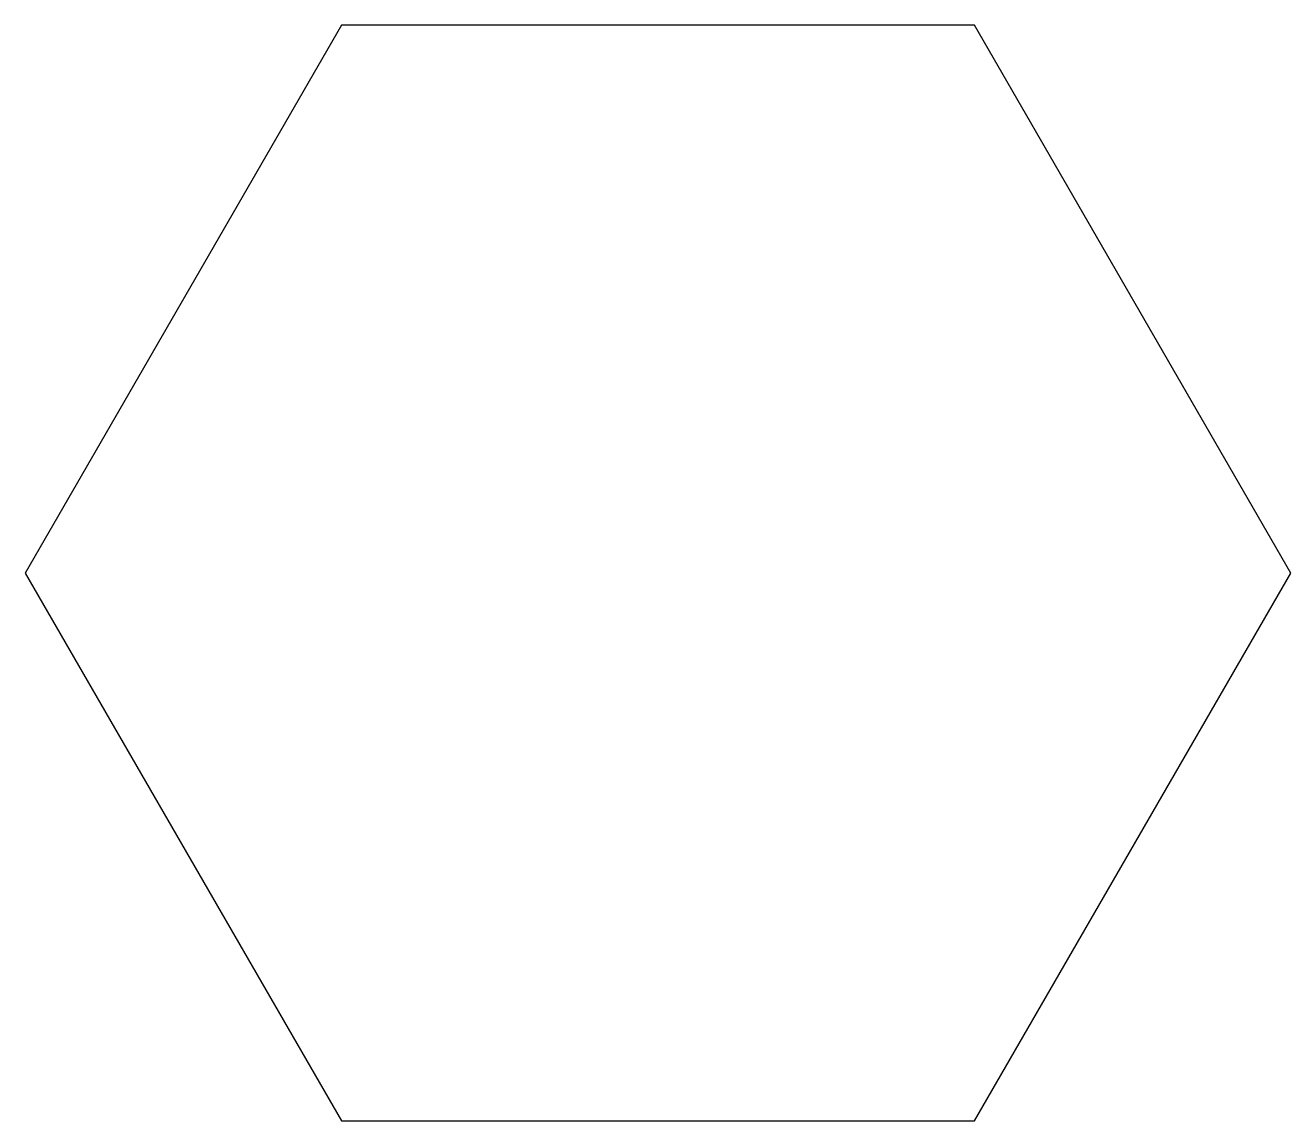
# Model space of a CAD drawing. Header units: millimetres. Extents: x -40 to 40, y -34.6 to 34.6.
import ezdxf

# ---------------------------------------------------------------- set-up
doc = ezdxf.new("R2010")
doc.units = ezdxf.units.MM

msp = doc.modelspace()

# ---------------------------------------------------------------- linework, layer by layer
for p, q in [((-20, 34.641), (-40, 0)), ((20, 34.641), (-20, 34.641)), ((40, 0), (20, 34.641)), ((-40, 0), (-20, -34.641)), ((20, -34.641), (40, 0)), ((-20, -34.641), (20, -34.641))]:
    msp.add_line(p, q)

doc.saveas('drawing.dxf')
